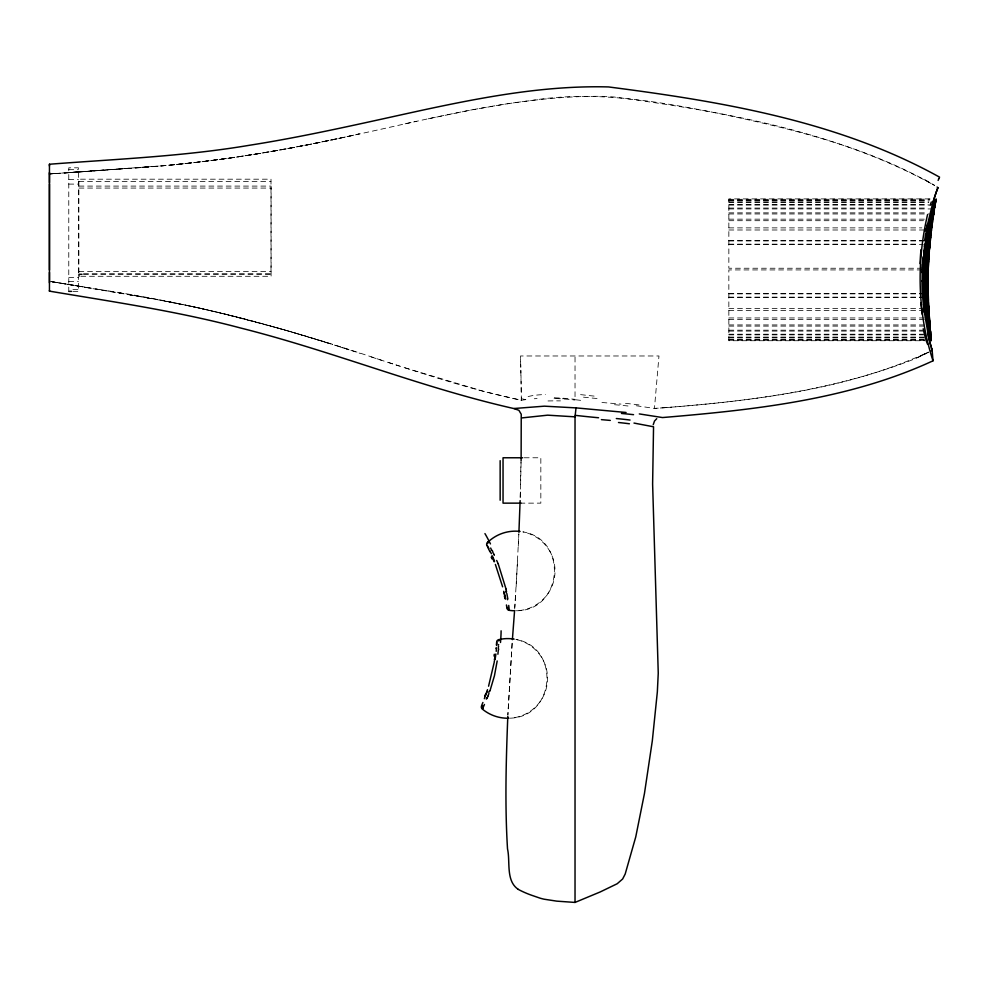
<?xml version="1.0" encoding="UTF-8"?>
<svg xmlns="http://www.w3.org/2000/svg" width="989" height="989" viewBox="0 0 989 989"><rect width="100%" height="100%" fill="white"/><g stroke="black" fill="none" stroke-linecap="round" stroke-linejoin="round"><path stroke-width="0.74" stroke-dasharray="4.95 3.71" d="M520.399 491.978L520.177 499.21L520.943 461.838M521.092 462.382L520.61 484.548M518.273 546.287L518.842 533.776L516.147 586.601M517.556 561.134L514.799 607.382M514.688 608.94L515.801 592.188M512.117 643.184L507.864 714.948L512.339 640.266M666.771 407.555C755.633 400.298 846.708 389.777 928.436 352.109M916.63 357.981L928.263 352.171M921.043 355.892L928.51 352.257A211.102 211.102 0 0 1 911.87 360.008C829.919 391.693 741.565 402.251 654.471 408.42L635.037 405.564M176.153 164.495C253.444 157.202 329.572 140.895 405.181 123.81L416.777 121.276M405.181 123.81C469.862 109.556 535.519 95.698 602.066 96.341A228.274 228.274 0 0 1 613.934 96.984C723.8 111.646 836.607 131.24 934.605 185.45M142.601 167.302C215.639 162.381 287.972 149.92 359.341 133.911C285.166 150.612 209.94 163.136 134.022 167.969M428.249 118.804L471.16 109.989L506.739 103.857A730.488 730.488 0 0 1 530.351 100.693C593.474 90.011 656.894 101.162 718.855 113.488C792.906 128.929 868.293 147.25 934.382 185.302L924.01 179.157M337.088 138.819C267.302 153.74 196.551 164.384 125.269 168.649L120.881 168.983M405.02 367.846L483.806 391.421L521.351 400.261L525.295 399.704M371.159 356.942C420.782 372.791 470.257 389.666 521.351 400.261L521.092 381.346M510.188 718.175C555.583 716.901 560.602 647.177 515.862 639.426M534.295 398.752L537.064 398.542M129.658 168.303L61.392 173.112M112.153 169.638L116.504 169.304M107.85 169.947L65.892 172.877L158.685 166.065L49.45 173.977L91.507 171.122L54.815 173.532M665.189 407.678L654.458 408.42L658.971 355.978L520.498 355.978L521.265 392.237M51.564 173.767L53.962 173.594M51.96 173.743L59.006 173.26M516.332 610.769C562.778 610.942 568.724 539.364 522.884 531.872A39.832 39.832 0 0 1 517.877 610.695M68.773 169.675L78.428 169.675M68.773 179.479L78.428 179.479M78.873 181.383L270.998 181.383M68.773 184.102L78.428 184.102M78.972 186.093L271.097 186.093L271.097 276.29L80.48 276.29M78.972 188.071L271.097 188.071M929.994 198.9L728.844 198.9L728.844 268.242L922.317 268.242M728.844 199.321L929.907 199.185M728.844 200.161L929.524 200.161M728.844 200.433L927.88 200.433M728.844 201.88L928.918 201.88M728.844 202.325L928.77 202.325M728.844 204.451L928.028 204.451M728.844 205.082L932.268 205.082M728.844 208.061L926.928 208.061M728.844 208.939L931.045 208.939M728.844 212.858L925.543 212.858M728.844 213.958L929.586 213.958M728.844 219.162L928.51 219.162M728.844 220.695L923.491 220.695M728.844 227.878L921.884 227.878M728.844 229.992L926.075 229.992M728.844 240.574L924.159 240.574M728.844 240.957L923.8 240.957M728.844 244.159L919.041 244.159M728.844 244.617L923.269 244.617M922.107 269.923L728.844 269.923L728.844 340.723L925.172 340.723M78.873 271.567L270.998 271.567M83.484 273.768L270.998 273.768L270.998 179.194L78.873 179.194L78.873 273.768M83.484 274.312L271.097 274.312M68.773 277.427L78.428 277.427M68.773 281.63L78.428 281.63M72.914 289.653L78.428 289.653M72.914 291.372L78.428 291.372L78.428 277.501M728.844 293.412L921.6 293.412M728.844 293.869L921.933 293.869M728.844 297.133L921.872 297.133M728.844 297.528L922.218 297.528M728.844 308.395L923.405 308.395M728.844 310.558L923.405 310.558M728.844 317.951L924.814 317.951M728.844 319.546L924.814 319.546M728.844 324.936L926.063 324.936M728.844 326.098L926.05 326.098M728.844 330.178L927.15 330.178M728.844 331.08L927.126 331.08M728.844 334.208L923.429 334.208M728.844 334.863L923.627 334.863M728.844 337.101L924.183 337.101M728.844 337.57L924.307 337.57M728.844 339.091L924.703 339.091M728.844 339.388L924.789 339.388M728.844 340.278L925.061 340.426M524.207 457.771L540.835 457.771L540.835 503.141L521.191 503.141M554.05 398.171L555.002 398.196M601.942 402.486L621.005 404.093M580.642 400.347L575.029 399.692L575.029 355.978M55.569 282.347L73.483 285.228M51.91 281.741L93.844 288.603M53.814 282.063L52.145 281.791M75.164 285.5L78.626 286.068M108.518 291.1L49.45 281.296L152.355 298.703L194.091 306.911M80.406 286.365L85.969 287.28M95.884 288.949L97.948 289.295M100.025 289.641C196.304 303.685 290.407 329.325 382.409 360.577M110.681 291.471L123.674 293.708M119.348 292.954L144.641 297.392M130.128 294.833L162.975 300.693M146.619 297.751L152.355 298.777M164.656 301.002C221.598 311.683 277.563 327.062 332.749 344.605M167.957 301.62L188.998 305.824M166.313 301.311L179.232 303.808M190.679 306.17L206.973 309.742M195.834 307.295L219.509 312.784M192.373 306.541C249.129 318.866 304.872 335.283 360.033 353.357M243.047 318.582L223.971 313.872L284.671 329.893L327.371 342.8M338.164 346.323L349.043 349.809M388.059 362.407L399.371 366.041M520.585 358.859L520.659 361.714M520.733 364.558L520.807 367.389M520.869 370.207L520.931 373.014M520.993 375.808L521.042 378.577M521.327 397.603L521.351 400.261M78.428 272.692L78.428 167.809L68.773 167.809L68.773 291.372M562.506 398.777A53.802 0.853 -5.2 0 1 565.078 398.542M548.005 400.953A52.911 5.526 2.2 0 1 560.454 400.879M554.446 397.825A52.405 11.596 6.8 0 1 575.066 399.358M614.466 404.699A75.72 6.478 3.1 0 1 628.856 406.083M597.047 398.505A113.735 13.772 6.5 0 1 580.036 396.787M555.521 398.555A52.405 10.891 6.7 0 1 574.98 400.051M594.105 396.094A113.735 11.534 6.8 0 1 579.653 394.512M625.481 403.351A75.003 8.369 2.2 0 1 640.427 405.131M528.126 396.577A52.911 10.842 6.4 0 1 545.396 394.524M525.851 399.692A53.802 4.216 0.6 0 1 522.439 398.827M516.938 639.66A39.832 39.832 0 0 1 511.77 718.039"/><path stroke-width="1.48" d="M521.116 461.035L521.24 414.243L518.891 410.299L513.835 408.544C421.116 387.564 332.786 351.169 240.636 328.014C177.835 311.3 113.451 301.892 49.45 291.137L49.45 290.506M49.45 282.879L49.45 272.371M49.45 270.046L49.45 183.855M49.45 182.644L49.45 164.236C116.17 159.081 183.249 156.447 249.352 145.284C308.815 135.938 367.426 122.092 426.222 109.359C486.094 96.588 547.041 85.301 608.519 86.933C721.661 101.508 838.598 121.091 939.55 177.142L938.116 180.406M926.372 282.446L926.334 274.472M926.965 282.458L927.027 275.622M927.497 281.333L927.361 283.608M928.016 282.483L928.09 281.333M927.361 281.333L927.509 280.184M927.583 281.333L928.127 277.909M927.361 280.184L927.521 279.046M927.583 280.196L928.201 273.347M927.373 279.046L927.534 277.909M927.756 279.046L928.152 275.622M514.132 639.104A39.832 39.832 0 0 0 498.802 639.611L498.753 640.996M927.385 277.909L927.546 276.759M927.818 277.909L927.929 276.772M927.188 276.759L927.175 269.923M927.398 276.759L927.657 274.485M927.62 276.759L927.645 275.622M496.54 642.85L496.54 642.504M922.737 275.535L923.145 293.412L923.503 269.923M926.31 275.61L926.409 288.133M927.781 276.772L927.942 273.347M926.94 274.472L926.965 283.596M927.422 275.622L928.003 269.923M927.892 275.622L928.102 274.485M923.145 276.722L923.33 269.923M925.655 273.323L925.63 291.767M926.458 274.472L926.446 269.923M927.225 274.485L927.249 273.335M927.521 274.485L927.682 273.335M927.966 274.485L928.3 269.923L928.003 271.06M922.23 271.913L922.107 280.938M925.679 272.198L925.692 294.215M926.483 273.335L926.582 269.923M927.843 273.347L928.053 271.06M922.205 272.68L922.502 264.248M927.101 272.198L927.348 269.923L925.135 269.923L924.999 291.755M927.274 272.198L927.311 271.06M927.497 272.198L927.781 269.923M928.115 272.198L928.226 271.06M922.243 271.419L922.28 269.935M925.828 272.198L925.753 269.923M924.975 269.923L925.679 311.51M925.865 271.06L925.889 269.923M927.521 271.06L927.558 269.923M924.171 269.923L924.653 308.395L924.332 269.923M520.127 500.619L518.916 532.28M922.304 269.441L922.366 267.71M923.392 268.242L923.8 262.246M923.553 268.242L923.639 265.843M924.233 268.242L924.641 262.27M924.394 268.242L924.53 264.656M925.036 268.242L925.506 261.084M925.803 268.242L926.05 265.868M926.508 268.242L926.73 265.868M922.378 267.265L922.453 265.46M927.348 267.055L927.225 268.242L927.373 264.681M927.447 267.055L927.41 268.242L925.197 268.242L925.333 264.669M927.62 268.242L928.3 258.747M927.843 268.242L927.892 267.055M928.003 268.242L928.473 264.693L928.041 267.055M928.251 268.242L928.448 265.88M507.814 716.197C506.084 760.393 504.798 804.712 507.518 848.896C510.423 861.679 505.626 880.667 518.063 889.235M925.852 267.055L926.149 263.482M926.557 267.055L926.903 262.295M927.67 267.055L927.769 264.681M923.528 264.644L923.85 261.059M922.465 265.015L922.91 256.967M927.212 265.868L927.435 263.494M928.09 265.868L928.411 262.32L928.201 263.507M924.418 263.457L924.764 259.872M925.951 264.669L926.273 261.096M925.234 263.47L925.716 257.511M926.656 264.669L926.965 261.108M928.51 264.693L928.448 263.507M923.689 261.047L923.911 259.86M927.323 263.494L927.62 259.922M927.818 263.494L927.942 261.121M928.56 263.507L928.609 261.133M923.751 259.847L924.047 257.461M924.542 261.071L924.9 257.486M926.063 262.283L926.557 256.336M923.813 258.648L924.109 256.262M927.385 262.308L927.917 255.174M928.263 262.32L928.325 261.133M928.51 262.32L928.461 258.759M925.42 259.897L925.791 256.324M926.829 261.108L928.584 239.499M928.164 261.121L928.238 259.934M928.683 261.133L928.634 259.946M924.666 258.673L925.123 253.913M926.186 259.909L926.631 255.15M926.903 259.922L926.965 258.722M928.016 259.934L928.77 249.265M923.949 256.25L924.95 245.012M924.01 255.063L927.311 229.992L927.027 232.378M924.802 256.287L925.21 252.714M928.078 258.747L928.584 251.626M928.461 256.386L928.708 259.946L928.856 256.398M928.708 258.759L928.634 257.573M927.039 257.536L927.113 256.349M925.63 256.312L925.865 255.125M927.657 257.548L928.09 252.801M928.683 257.573L928.782 254.012M928.968 256.398L928.943 255.211M498.246 650.539L497.9 654.236M925.704 255.125L926.223 250.365M496.503 643.48L496.379 645.063M498.617 644.531L498.592 644.816M925.791 253.938L926.31 249.179M926.483 255.15L926.718 253.963M927.2 255.162L928.214 243.133M514.478 611.981L512.389 639.636M925.036 252.702L925.296 251.515M926.569 253.95L926.804 252.764M928.189 254L928.275 252.813M928.931 252.838L929.116 250.464L929.017 255.211L929.203 251.651M929.054 254.025L928.968 252.838M925.123 251.515L925.383 250.328M926.656 252.764L926.903 251.577M927.979 252.801L928.708 244.394M925.222 250.316L925.481 249.129M926.742 251.577L927.41 245.544M928.078 251.614L928.584 245.606M929.314 251.663L929.388 249.29M925.308 249.129L925.692 246.694M926.841 250.39L927.867 239.462M929.203 250.464L929.252 248.078M926.149 249.166L926.52 246.731M925.407 247.93L925.914 244.258M928.856 249.265L929.326 243.22L929.314 245.655M926.26 247.942L928.622 227.73M929.549 248.091L929.512 246.879M929.858 244.493L929.512 249.302L929.685 239.598M929.203 246.854L929.178 245.643M929.635 246.891L929.561 245.68M925.617 245.532L926.025 243.034M926.47 245.507L929.499 221.14M929.709 245.692L930.674 237.311L929.994 240.859M929.932 244.506L929.944 243.282M496.132 647.746L496.045 648.586M928.819 244.394L929.067 240.747M925.84 243.133L926.273 240.599M927.645 243.121L928.56 233.379M928.931 243.183L929.326 238.324M929.104 243.195L929.227 241.984M929.536 243.245L929.66 242.033M930.056 243.306L930.414 239.709M925.964 241.934L926.396 239.387M928.461 241.934L928.844 237.063M930.167 242.107L930.29 240.908M929.648 240.809L929.957 237.175L929.907 238.398M926.211 239.548L926.668 236.952M929.301 239.548L929.87 233.491M926.334 238.349L926.94 234.517M928.844 238.287L929.264 233.429M930.192 238.448L931.23 232.526M497.183 660.961L494.438 675.771L490.185 690.112M518.038 889.284A97.899 97.899 0 0 0 531.402 895.181L539.994 898.136A63.556 63.556 0 0 0 544.086 899.199L556.807 901.152L575.029 902.425L575.029 416.839L576.018 407.888L626.086 412.475M928.152 238.25L928.992 229.745M929.561 237.125L929.697 235.914M930.723 232.403L930.093 237.199L930.748 234.875M930.6 237.298L930.81 236.111M926.606 235.963L927.089 233.305M929.116 235.864L930.377 225.554M930.167 235.988L931.032 232.477M929.833 234.714L931.032 225.072M930.661 234.85L930.983 233.688L930.872 234.9M926.878 233.565L929.388 220.695M930.154 233.528L930.303 232.316M930.365 233.565L930.736 231.166M928.844 232.18L929.549 226.58M929.536 232.217L930.192 226.963M931.675 228.966L930.884 232.44L931.378 231.339M924.53 246.805L922.947 268.242L924.876 268.242M930.154 231.067L931.193 223.873M930.649 231.154L931.477 227.668M931.082 231.253L931.317 230.078M931.267 231.302L931.527 230.14M929.116 228.756L929.685 225.529M930.797 229.943L932.293 224.293L931.626 227.717L931.972 226.629M931.378 228.867L931.823 227.791M928.498 227.445L929.771 219.162M931.242 227.594L931.935 225.368M929.499 225.789L929.821 224.466M930.167 226.147L930.847 222.018M931.255 226.37L931.823 222.822M929.635 224.812L932.59 208.951M930.328 224.936L931.045 220.609M931.415 225.171L931.984 221.635M929.759 223.823L931.131 213.958L929.845 218.866M931.082 223.835L931.514 221.462M931.242 222.636L932.615 218.136M931.947 224.12L932.454 223.118M930.81 221.301L931.329 218.495M931.898 221.598L932.367 219.286M924.579 240.71L925.828 232.835M930.983 220.09L932.207 212.45M931.576 220.226L932.367 215.466M932.108 221.697L932.936 219.62M932.268 221.759L932.775 220.782M931.551 216.974L931.91 214.465M932.083 216.628L932.54 214.267M932.404 218.025L932.825 215.689M932.59 219.397L933.109 218.445M931.836 214.032L932.59 209.841M932.763 218.223L933.282 217.283M932.429 214.217L932.714 213.068M932.911 214.452L933.406 212.165M932.738 215.651L933.332 214.724M933.084 217.135L933.455 216.121M932.936 217.048L933.628 214.947M932.429 210.039L932.516 209.396M932.788 211.819L933.356 209.977M933.072 210.669L932.615 213.018M932.998 214.502L933.604 213.612M932.528 209.297L933.801 205.082L933.715 206.392M933.072 209.928L933.48 207.95M933.245 210.768L933.839 209.891M933.06 211.955L933.665 211.028M933.307 213.401L934.766 207.529M933.591 214.922L933.801 213.785M933.517 214.86L934.16 211.448M933.381 207.851L933.542 206.812M933.628 212.326L934.209 210.632M933.69 213.686L933.863 212.511M933.839 205.613L934.432 204.463M933.604 207.171L934.185 206.071M934.098 208.172L934.135 206.973M933.777 208.741L934.049 207.542M934.012 209.804L934.271 209.186M934.481 204.711L934.518 203.919M934.222 206.404L934.543 205.304M934.16 207.196L934.531 206.466M934.222 208.469L934.432 207.134M934.234 210.645L934.395 209.878M934.84 202.448L935.211 201.138M934.951 203.783L935.05 203.116M934.741 205.119L935.05 203.598M934.741 206.837L934.976 205.329M934.63 207.579L934.716 205.675M494.611 659.675L494.5 660.38M935.47 201.546L934.902 206.033M935.075 205.292L935.161 202.448M934.889 206.738L935.013 205.959M935.755 201.249L936.138 198.9M935.507 202.819L935.817 200.062M935.384 203.598L935.915 199.543M494.364 661.208L494.216 662.098M494.043 663.075L488.566 686.205M926.359 229.967L927.62 223.613M926.916 227.062L932.578 203.647M927.571 214.564C916.259 262.555 917.681 313.872 932.998 360.812C848.624 399.84 754.137 409.866 662.506 417.556L639.302 413.921M932.281 204.711L933.851 199.37M932.664 203.338L935.594 193.992M933.937 199.11L936.076 192.595M487.503 689.654L487.021 691.113A31.314 4.71 -73.1 0 1 485.958 694.167L485.908 694.402M934.012 204.451L934.766 202.325M935.656 193.807L936.509 191.396M508.915 718.224A39.832 39.832 0 0 1 482.372 709.101L482.657 708.421M485.784 694.748L484.35 698.704M936.138 192.435L937.943 187.626L937.065 187.045M653.235 424.689L654.52 421.005L656.758 418.693M935.322 200.829L935.334 201.138M936.558 191.236L937.473 188.812M487.948 696.083L488.937 693.437M487.874 696.268L486.996 698.543M489.914 690.841L489.679 691.484M481.507 705.862L482.904 702.474M937.498 188.738L937.881 187.774M484.462 704.477L482.817 708.099M482.731 708.272L483.089 707.555M931.848 349.315L932.157 350.291L931.255 350.786M575.029 902.425L600.249 891.93L617.185 883.746L622.637 878.998L625.196 874.016L635.742 836.941L644.445 793.561L652.32 740.798L657.339 691.941L658.254 673.175L652.616 484.078L653.544 426.778L633.998 423.069M521.623 417.939L547.659 415.17L575.029 416.839M576.018 407.888L544.37 406.17L514.082 408.506M49.45 173.916L50.118 173.866M924.814 269.923L922.885 269.923L923.071 288.38M81.976 274.312L78.972 274.312L78.972 276.29M68.773 291.372L71.529 291.372M522.699 457.771L503.042 457.771L503.042 503.141L521.191 503.141M601.386 419.633L610.3 420.412M487.317 546.385L487.503 546.719M492.695 551.973L493.758 554.149M487.812 547.337L489.975 551.825M487.54 542.38L487.923 543.085L487.577 542.466A39.832 39.832 0 0 1 520.09 531.427M493.808 554.26L494.302 555.323M496.676 560.442L498.184 563.767M491.842 555.929L492.299 556.955M498.209 563.829L505.96 588.814M495.378 564.422L502.61 586.823M930.389 332.922L931.205 340.278L930.748 335.048M931.898 349.488L930.698 345.322M931.774 349.092L931.576 348.412M930.872 339.091L930.464 332.452M931.539 348.313L931.329 347.559M930.859 345.915L929.413 340.29M930.649 345.149L930.328 343.925M930.315 337.039L929.969 333.503M930.266 336.841L930.365 337.756L930.167 334.158M930.278 343.727L929.907 342.318M929.413 334.208L928.696 331.216M929.301 333.75L929.153 327.384M929.66 341.316L928.992 338.535M929.351 340.055L928.016 334.121M503.735 591.323L503.92 592.127M928.931 338.275L928.498 336.347M928.436 330.054L927.88 327.483M928.436 336.062L923.986 310.076M927.83 327.248L927.422 323.799M927.929 333.701L927.744 332.774M509.298 610.337L509.298 610.337A39.832 39.832 0 0 0 515.009 610.782M503.97 592.51A31.314 4.71 75.8 0 1 504.662 595.687L504.897 596.651M505.119 597.739L505.391 599.149M506.207 590.149L505.997 589.036M506.269 590.482L506.541 591.917M506.887 608.012L506.801 607.357M506.838 593.536L507.814 598.914M506.43 604.947L506.578 605.824M509.248 610.077L509.224 609.904M506.603 606.01L506.776 607.159M508.729 605.429L509.187 609.484M924.319 312.586L924.134 311.214M924.604 308.012L923.244 288.615M924.072 310.756L923.565 306.516M923.405 305.069L922.688 297.182M930.748 334.406L931.317 340.723M930.76 335.939L930.476 331.599L930.513 332.428M930.439 330.796L930.525 331.698M930.501 332.502L930.031 327.235M930.241 329.844L930.352 334.393M930.192 331.216L930.29 333.602M930.019 334.183L930.179 337.101L929.376 332.403M929.858 325.183L930.216 328.076M930.08 327.198L930.167 328.978M930.117 329.683L930.154 332.032M930.031 329.733L929.079 318.235M930.093 331.253L929.833 328.113M929.796 331.476L929.907 333.874M929.747 330.796L929.858 333.231M929.413 319.286L930.068 326.271M932.157 350.291L932.998 360.812M929.957 326.37L929.994 328.064M929.635 329.448L929.697 331.303M929.635 330.647L929.054 323.18M929.301 331.414L929.178 329.93M929.771 324.009L929.932 325.134M929.87 327.272L929.4 321.759M929.709 326.543L929.66 328.014M929.326 325.542L929.611 327.334M929.536 329.362L929.413 326.729M929.017 329.263L928.3 319.756M928.671 331.08L928.51 329.127M928.461 330.178L928.362 327.161M929.821 323.972L929.573 320.411M929.549 326.654L929.19 321.882M928.869 327.458L928.56 323.391M928.35 328.682L928.238 325.48M929.586 322.896L929.227 319.385M929.227 324.343L929.376 325.505M929.289 324.305L928.968 321.981M928.226 327.186L927.336 312.289M928.189 324.924L927.459 314.267M929.326 318.112L929.611 320.387M929.054 321.944L928.795 319.583M928.498 320.931L928.584 322.142M929.524 319.212L929.24 316.925L929.314 319.336M927.2 322.785L927.089 319.187M929.351 316.863L929.437 318.038M929.005 317.036L929.141 318.198M928.881 319.546L928.634 317.185M928.411 319.719L928.139 317.333M927.175 320.337L927.361 324.936L926.199 317.308M929.363 316.863L929.091 314.564M928.918 315.85L929.067 317.012M926.977 319.546L926.384 307.653M926.903 318.458L926.211 303.994M929.116 314.551L929.277 315.689M928.77 313.476L928.98 315.825M928.115 308.791L928.708 317.16M928.238 317.308L927.83 312.487M926.001 316.665L925.556 306.417M928.622 311.09L928.906 314.638M928.634 315.961L928.473 313.562M928.164 316.097L927.682 310.064M928.931 312.203L929.128 313.34M928.696 312.289L928.832 313.451M927.892 302.721L928.844 312.24M928.609 313.525L928.337 311.164M927.299 313.76L927.076 307.666M925.877 312.104L926.087 317.951L924.802 307.999M928.98 310.979L928.189 302.696M928.535 312.326L928.189 307.567M928.646 309.878L928.77 311.053M927.855 311.251L927.595 306.417M927.299 311.622L927.188 309.644M927.657 307.628L927.719 308.84M927.014 308.877L926.891 304.006M928.461 306.293L928.869 309.817L928.3 303.895M928.263 307.554L928.003 305.156M928.708 306.244L928.139 301.484M927.188 296.675L927.484 306.417M926.878 306.442L926.841 302.782M926.174 306.429L926.149 302.77M925.333 305.193L924.863 292.967M927.422 305.205L927.15 295.464M928.424 302.659L928.597 303.833M926.001 302.77L926.05 300.335M928.535 302.634L927.917 293.016M927.806 302.733L927.793 300.297M926.705 302.782L926.693 299.123M928.288 301.46L928.053 297.85M925.951 301.546L926.001 299.111M926.606 300.347L926.446 290.581M928.288 299.037L928.436 300.236M927.744 299.086L927.707 300.31M928.288 297.825L928.275 295.414L928.399 299.024M927.633 295.451L927.67 299.098M925.951 297.887L925.852 299.111M925.803 297.887L925.803 293.004M927.583 296.675L927.62 297.887M926.47 296.675L926.236 283.583M925.729 295.439L925.766 296.663M928.164 295.427L928.214 293.004M927.892 294.228L927.917 295.439M927.546 295.451L928.102 285.908L927.867 290.605M927.039 295.464L927.188 289.381M927.484 293.028L927.509 294.24M926.977 293.028L927.014 294.252M928.127 294.215L928.139 289.394L927.855 293.016M927.905 290.605L927.83 291.817M927.447 291.817L927.608 288.182M926.953 291.817L927.002 288.158M927.014 289.381L927.039 290.593M927.41 289.394L928.09 282.483L927.731 284.758M927.769 288.182L928.09 284.77M927.385 288.17L927.509 285.895M926.891 288.158L926.854 283.596M926.878 287.02L926.854 284.733M927.583 284.758L927.583 285.895M927.361 285.895L927.583 283.62M927.361 284.745L928.078 279.059L927.731 283.62M500.15 460.664L500.15 500.236M49.45 164.236L49.45 165.991M49.45 172.37L49.45 291.125M927.781 236.631A85.981 7.22 -80.7 0 1 931.378 220.139M926.693 242.095A77.772 15.243 -86 0 1 928.312 232.106M924.394 252.739A71.876 18.927 -88.1 0 1 925.902 239.721M920.03 263.667A74.039 21.375 -88.7 0 1 920.994 249.624M925.481 294.821A73.297 16.393 -87.9 0 1 925.271 272.198M922.366 314.638A78.143 19.372 -88.2 0 1 920.858 302.745M927.608 344.308A86.29 12.115 87.8 0 1 923.207 328.781M924.295 246.446A63.939 16.677 -88.8 0 1 924.567 244.345M923.701 306.145A79.083 16.22 -89.7 0 1 923.541 304.699M922.576 297.33A72.692 20.522 -87.3 0 1 921.983 281M924.641 257.956A72.37 18.581 -88.3 0 1 926.05 242.948M925.358 231.327A78.65 16.998 -86.6 0 1 925.914 228.385M930.204 205.131A103.808 1.978 -71.6 0 1 931.317 201.991M924.183 261.615A99.382 3.054 -73.7 0 1 926.483 253.963M938.623 178.712A103.808 2.658 -72.8 0 1 938.598 178.861M598.555 417.754A113.574 11.979 6.5 0 1 575.252 415.343M621.488 413.464A85.944 9.297 2.6 0 1 633.553 414.675M618.484 422.501A74.756 9.816 2.6 0 1 629.4 423.774M616.32 418.532A89.616 13.129 1.9 0 1 630.055 420.053M483.3 706.95A13.24 1.348 -73.1 0 1 483.349 706.69M494.29 654.236A23.835 1.422 -82.1 0 1 494.055 656.078M495.155 654.829A31.413 4.772 -80.2 0 1 494.451 659.75M487.132 691.323A31.24 4.883 -73.2 0 1 486.032 694.525M481.853 708.532A2.905 2.905 0 0 1 481.334 706.616M485.401 694.958A18.395 1.076 -71.3 0 1 484.82 696.602M485.512 694.463A33.033 3.931 -72.5 0 1 485.228 695.267M495.872 653.976A31.413 5.39 -80 0 1 495.093 659.49M496.515 648.401A19.31 2.003 -81.1 0 1 496.206 651.331M496.75 641.737A14.86 0.816 -82.2 0 1 496.762 645.545M496.75 641.379A2.905 2.905 0 0 1 498.073 639.883M481.94 708.483A19.36 2.448 -61.1 0 1 482.62 705.874M486.86 697.69A18.037 3.066 -71.3 0 1 486.291 699.062M489.122 691.299A32.007 2.695 -70.2 0 1 488.776 692.226M501.102 630.809A35.777 1.817 -83.5 0 1 500.508 642.491M498.617 648.833A17.765 3.029 -82.1 0 1 498.555 649.983M498.246 648.129A18.507 1.755 -84.2 0 1 498.58 646.126M498.988 639.735A14.427 1.644 -79.6 0 1 499.532 640.266M491.212 557.19A23.835 1.422 66.9 0 1 491.953 558.884M492.25 557.252A31.413 4.772 68.7 0 1 494.179 561.826M504.205 592.658A31.24 4.883 75.8 0 1 504.922 595.959M507.122 608.742A2.905 2.905 0 0 0 508.556 610.126A19.36 2.448 87.8 0 1 507.852 607.444M504.6 596.651A18.395 1.076 77.7 0 1 504.946 598.357M504.439 596.182A33.033 3.931 76.4 0 1 504.613 597.01M492.423 556.152A31.413 5.39 68.9 0 1 494.599 561.27M490.099 551.034A19.31 2.003 67.8 0 1 491.36 553.716M486.86 545.211A14.86 0.816 66.7 0 1 488.838 548.462M486.687 544.902A2.905 2.905 0 0 1 487.045 542.936M507.246 598.246A18.037 3.066 77.7 0 1 507.481 599.717M505.898 591.607A32.007 2.695 78.8 0 1 506.071 592.584M484.944 533.603A35.777 1.817 65.4 0 1 490.47 543.913M492.114 550.329A17.765 3.029 66.8 0 1 492.658 551.343M491.434 549.909A18.507 1.755 64.7 0 1 490.692 548.03M487.75 542.343A14.427 1.644 69.3 0 1 488.492 542.516M932.615 221.956L932.108 222.945L932.578 221.932M929.203 314.514L929.091 313.352L929.141 314.539M929.054 312.153L928.943 310.991L928.992 312.178"/></g></svg>
